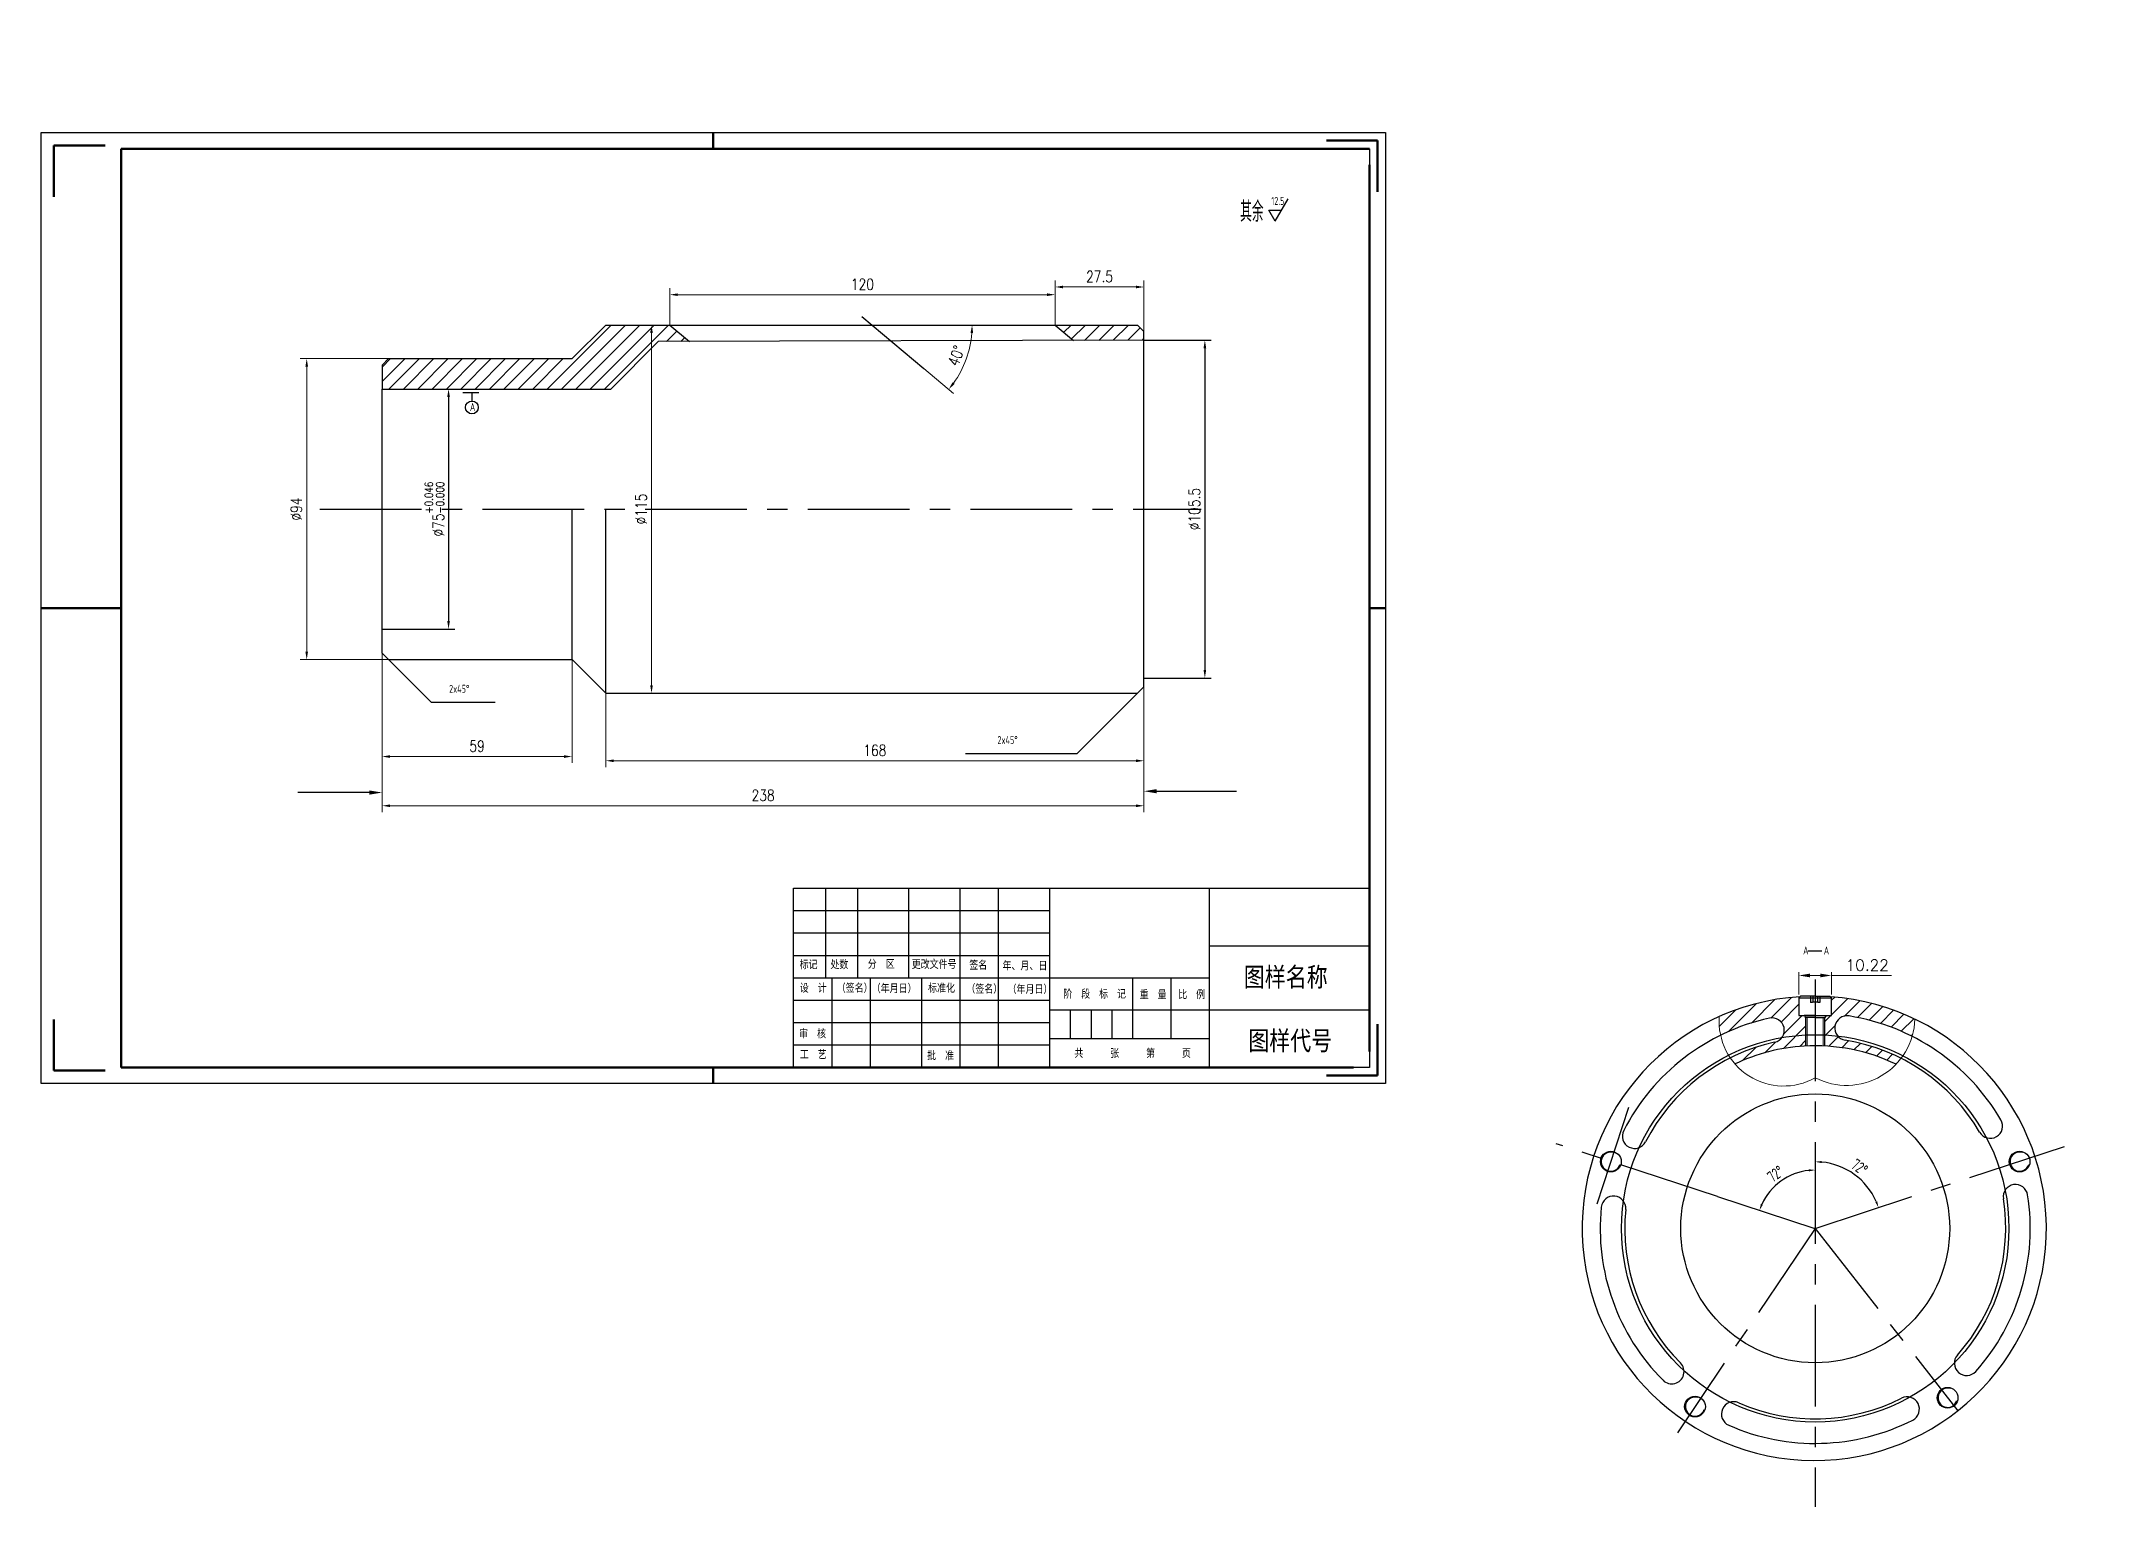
# Model space of a CAD drawing. Header units: millimetres. Extents: x 436 to 5898, y 1945 to 3729.
# Drawn here: x 2128 to 2770, y 2286 to 2745 of the extents above; entities that cross this region are included whole.
import ezdxf
from ezdxf import colors
from ezdxf.entities.mleader import LeaderData, LeaderLine
from ezdxf.math import Vec2, Vec3

# ---------------------------------------------------------------- set-up
doc = ezdxf.new("R2010")
doc.units = ezdxf.units.MM
doc.linetypes.add('ACAD_ISO02W100', pattern=[15, 12, -3])
doc.linetypes.add('CENTER', pattern=[50.8, 31.75, -6.35, 6.35, -6.35])
for name, color, linetype, lineweight in [('中心线层', 1, 'CENTER', 25), ('剖面线', 2, 'Continuous', 15), ('总内框线', 7, 'Continuous', 50), ('总外框线', 7, 'Continuous', 30), ('标注层', 3, 'Continuous', 25), ('细线层', 6, 'Continuous', 20), ('虚线层', 4, 'ACAD_ISO02W100', 25)]:
    doc.layers.add(name, color=color, linetype=linetype, lineweight=lineweight)
doc.styles.get("Standard").update_dxf_attribs({"font": 'txt', "bigfont": 'gbcbig.shx'})
doc.styles.add('TH_GBDIM', font='romans.shx', dxfattribs={"width": 0.8, "bigfont": 'gbcbig.shx'})
doc.styles.add('陈杰（2）', font='gbenor.shx', dxfattribs={"width": 0.8, "bigfont": 'gbcbig.shx'})
doc.dimstyles.new('1：1比例', dxfattribs={"dimtxt": 3.6, "dimasz": 2, "dimexe": 1.25, "dimexo": 2, "dimgap": 1, "dimtad": 1, "dimdec": 0, "dimdsep": 46, "dimtxsty": '陈杰（2）', "dimcen": 2.5, "dimadec": 0, "dimazin": 0, "dimtfac": 1, "dimtdec": 0, "dimtmove": 0, "dimatfit": 1, "dimfxl": 1, "dimarcsym": 0})
doc.dimstyles.new('AM_ISO', dxfattribs={"dimtxt": 3.5, "dimasz": 3.5, "dimexe": 1, "dimexo": 1, "dimgap": 1.5, "dimtad": 1, "dimdsep": 46, "dimtxsty": 'Standard', "dimcen": 0, "dimclrd": 256, "dimclre": 256, "dimclrt": 2, "dimadec": 0, "dimazin": 2, "dimtp": 0.1, "dimtm": 0.1, "dimtfac": 0.71, "dimtdec": 3, "dimtmove": 0, "dimatfit": 3, "dimfxl": 1, "dimlwd": -1, "dimlwe": -1, "dimarcsym": 1})
doc.dimstyles.new('TH_GBDIM', dxfattribs={"dimtxt": 3.5, "dimasz": 2.5, "dimexe": 2, "dimexo": 0, "dimgap": 1.5, "dimtad": 1, "dimdec": 1, "dimdsep": 46, "dimtxsty": 'TH_GBDIM', "dimcen": 2.5, "dimclrd": 130, "dimclre": 130, "dimclrt": 3, "dimadec": 0, "dimazin": 0, "dimtfac": 0.714286, "dimtdec": 1, "dimtmove": 0, "dimatfit": 3, "dimfxl": 1, "dimtzin": 0, "dimlwd": -1, "dimlwe": -1, "dimarcsym": 0})
pattern_1 = [(50, (-2308.74, -1038.14), (136.6385, -11.9543), [14.2875, -157.1625]), (355, (-2308.74, -1038.14), (-26.4326, 143.2926), [11.43, -125.7304]), (100.4514, (-2297.36, -1039.13), (110.206, 131.3383), [12.1425, -133.5677]), (46.1842, (-2308.74, -1000.04), (203.3093, -31.5317), [21.431, -235.744]), (96.6356, (-2291.8, -1002.67), (178.053, 185.5696), [18.214, -200.352]), (351.184, (-2308.74, -1000.04), (178.053, 185.5696), [17.145, -188.595]), (21, (-2289.69, -1009.56), (113.7108, -76.699), [14.2875, -157.1625]), (326, (-2289.7, -1009.56), (46.3515, 138.141), [11.43, -125.73]), (71.4514, (-2280.22, -1015.95), (160.0623, 61.442), [12.1425, -133.5675]), (37.5, (-2308.743, -1038.14), (2.31645, 63.41628), [0, -124.206, 0, -127.635, 0, -126.20625]), (7.5, (-2308.74, -1038.14), (50.11475, 75.1354), [0, -72.771, 0, -121.3485, 0, -48.10125]), (327.5, (-2351.225, -1038.14), (101.69295, -4.29656), [0, -47.625, 0, -148.59, 0, -197.1675]), (317.5, (-2370.275, -1038.14), (111.0969, 19.0699), [0, -61.9125, 0, -98.679, 0, -140.0175])]
pattern_2 = [(45, (-139.6816, -377.1805), (-2.245064, 2.245064), [])]

# ---------------------------------------------------------------- blocks, each defined once
blk = doc.blocks.new('*D156')
at = {"layer": 'Defpoints', "color": 0, "transparency": 16777216}
for p in [(2236.85, 2646.1), (2211.29, 2552.1), (2236.85, 2552.1)]:
    blk.add_point(p, dxfattribs=at)
at = {"layer": '剖面线', "color": 130, "transparency": 16777216}
for p, q in [((2236.85, 2646.1), (2209.29, 2646.1)), ((2211.29, 2643.6), (2211.29, 2554.6)), ((2236.85, 2552.1), (2209.29, 2552.1))]:
    blk.add_line(p, q, dxfattribs=at)
for points in [[(2210.87, 2643.6), (2211.7, 2643.6), (2211.29, 2646.1)], [(2210.87, 2554.6), (2211.7, 2554.6), (2211.29, 2552.1)]]:
    blk.add_solid(points, dxfattribs=at)
at = {"layer": '剖面线', "color": 3, "transparency": 16777216, "insert": (2208.04, 2599.1), "char_height": 3.5, "attachment_point": 5, "rotation": 90, "style": 'TH_GBDIM'}
blk.add_mtext('%%C94', dxfattribs=at)
blk = doc.blocks.new('*D157')
at = {"layer": 'Defpoints', "color": 0, "transparency": 16777216}
for p in [(2319.99, 2656.6), (2319, 2541.6), (2319.99, 2541.6)]:
    blk.add_point(p, dxfattribs=at)
at = {"layer": '剖面线', "color": 130, "transparency": 16777216}
for p, q in [((2319.99, 2656.6), (2317, 2656.6)), ((2319, 2654.1), (2319, 2544.1)), ((2319.99, 2541.6), (2317, 2541.6))]:
    blk.add_line(p, q, dxfattribs=at)
for points in [[(2318.58, 2654.1), (2319.42, 2654.1), (2319, 2656.6)], [(2318.58, 2544.1), (2319.42, 2544.1), (2319, 2541.6)]]:
    blk.add_solid(points, dxfattribs=at)
at = {"layer": '剖面线', "color": 3, "transparency": 16777216, "insert": (2315.75, 2599.1), "char_height": 3.5, "attachment_point": 5, "rotation": 90, "style": 'TH_GBDIM'}
blk.add_mtext('%%C115', dxfattribs=at)
blk = doc.blocks.new('*D159')
at = {"layer": 'Defpoints', "color": 0, "transparency": 16777216}
for p in [(2234.85, 2636.6), (2234.85, 2561.6), (2255.6, 2561.6)]:
    blk.add_point(p, dxfattribs=at)
at = {"layer": '标注层', "color": 130, "transparency": 16777216}
for p, q in [((2234.85, 2636.6), (2257.6, 2636.6)), ((2255.6, 2634.1), (2255.6, 2564.1)), ((2234.85, 2561.6), (2257.6, 2561.6))]:
    blk.add_line(p, q, dxfattribs=at)
for points in [[(2255.18, 2634.1), (2256.01, 2634.1), (2255.6, 2636.6)], [(2255.18, 2564.1), (2256.01, 2564.1), (2255.6, 2561.6)]]:
    blk.add_solid(points, dxfattribs=at)
at = {"layer": '标注层', "color": 3, "transparency": 16777216, "insert": (2251.18, 2599.1), "char_height": 3.5, "attachment_point": 5, "rotation": 90, "style": 'TH_GBDIM'}
blk.add_mtext('%%C75{\\H2.500001;\\S+0.046^ -0.000;}', dxfattribs=at)
blk = doc.blocks.new('*D160')
at = {"layer": 'Defpoints', "color": 0, "transparency": 16777216}
for p in [(2472.84, 2651.86), (2472.84, 2546.34), (2491.86, 2546.34)]:
    blk.add_point(p, dxfattribs=at)
at = {"layer": '标注层', "color": 130, "transparency": 16777216}
for p, q in [((2472.84, 2651.86), (2493.86, 2651.86)), ((2491.86, 2649.36), (2491.86, 2548.84)), ((2472.84, 2546.34), (2493.86, 2546.34))]:
    blk.add_line(p, q, dxfattribs=at)
for points in [[(2491.44, 2649.36), (2492.27, 2649.36), (2491.86, 2651.86)], [(2491.44, 2548.84), (2492.27, 2548.84), (2491.86, 2546.34)]]:
    blk.add_solid(points, dxfattribs=at)
at = {"layer": '标注层', "color": 3, "transparency": 16777216, "insert": (2488.61, 2599.1), "char_height": 3.5, "attachment_point": 5, "rotation": 90, "style": 'TH_GBDIM'}
blk.add_mtext('%%C105.5', dxfattribs=at)
blk = doc.blocks.new('*D161')
at = {"layer": 'Defpoints', "color": 0, "transparency": 16777216}
for p in [(2234.85, 2554.1), (2472.84, 2543.6), (2472.84, 2506.43)]:
    blk.add_point(p, dxfattribs=at)
at = {"layer": '剖面线', "color": 130, "transparency": 16777216}
for p, q in [((2234.85, 2554.1), (2234.85, 2504.43)), ((2472.84, 2543.6), (2472.84, 2504.43)), ((2237.35, 2506.43), (2470.34, 2506.43))]:
    blk.add_line(p, q, dxfattribs=at)
for points in [[(2237.35, 2506.85), (2237.35, 2506.01), (2234.85, 2506.43)], [(2470.34, 2506.85), (2470.34, 2506.01), (2472.84, 2506.43)]]:
    blk.add_solid(points, dxfattribs=at)
at = {"layer": '剖面线', "color": 3, "transparency": 16777216, "insert": (2353.85, 2509.68), "char_height": 3.5, "attachment_point": 5, "style": 'TH_GBDIM'}
blk.add_mtext('238', dxfattribs=at)
blk = doc.blocks.new('*D162')
at = {"layer": 'Defpoints', "color": 0, "transparency": 16777216}
for p in [(2304.69, 2541.6), (2472.84, 2546.34), (2472.84, 2520.49)]:
    blk.add_point(p, dxfattribs=at)
at = {"layer": '剖面线', "color": 130, "transparency": 16777216}
for p, q in [((2304.69, 2541.6), (2304.69, 2518.49)), ((2472.84, 2546.34), (2472.84, 2518.49)), ((2307.19, 2520.49), (2470.34, 2520.49))]:
    blk.add_line(p, q, dxfattribs=at)
for points in [[(2307.19, 2520.9), (2307.19, 2520.07), (2304.69, 2520.49)], [(2470.34, 2520.9), (2470.34, 2520.07), (2472.84, 2520.49)]]:
    blk.add_solid(points, dxfattribs=at)
at = {"layer": '剖面线', "color": 3, "transparency": 16777216, "insert": (2388.77, 2523.74), "char_height": 3.5, "attachment_point": 5, "style": 'TH_GBDIM'}
blk.add_mtext('168', dxfattribs=at)
blk = doc.blocks.new('*D163')
at = {"layer": 'Defpoints', "color": 0, "transparency": 16777216}
for p in [(2234.85, 2554.1), (2294.19, 2552.1), (2294.19, 2521.8)]:
    blk.add_point(p, dxfattribs=at)
at = {"layer": '剖面线', "color": 130, "transparency": 16777216}
for p, q in [((2234.85, 2554.1), (2234.85, 2519.8)), ((2294.19, 2552.1), (2294.19, 2519.8)), ((2237.35, 2521.8), (2291.69, 2521.8))]:
    blk.add_line(p, q, dxfattribs=at)
for points in [[(2237.35, 2522.22), (2237.35, 2521.38), (2234.85, 2521.8)], [(2291.69, 2522.22), (2291.69, 2521.38), (2294.19, 2521.8)]]:
    blk.add_solid(points, dxfattribs=at)
at = {"layer": '剖面线', "color": 3, "transparency": 16777216, "insert": (2264.52, 2525.05), "char_height": 3.5, "attachment_point": 5, "style": 'TH_GBDIM'}
blk.add_mtext('59', dxfattribs=at)
blk = doc.blocks.new('*D164')
at = {"layer": 'Defpoints', "color": 0, "transparency": 16777216}
for p in [(2445.07, 2668.49), (2445.07, 2656.6), (2472.84, 2654.6)]:
    blk.add_point(p, dxfattribs=at)
at = {"layer": '剖面线', "color": 130, "transparency": 16777216}
for p, q in [((2445.07, 2656.6), (2445.07, 2670.49)), ((2472.84, 2654.6), (2472.84, 2670.49)), ((2470.34, 2668.49), (2447.57, 2668.49))]:
    blk.add_line(p, q, dxfattribs=at)
for points in [[(2447.57, 2668.9), (2447.57, 2668.07), (2445.07, 2668.49)], [(2470.34, 2668.9), (2470.34, 2668.07), (2472.84, 2668.49)]]:
    blk.add_solid(points, dxfattribs=at)
at = {"layer": '剖面线', "color": 3, "transparency": 16777216, "insert": (2458.96, 2671.74), "char_height": 3.5, "attachment_point": 5, "style": 'TH_GBDIM'}
blk.add_mtext('27.5', dxfattribs=at)
blk = doc.blocks.new('*D165')
at = {"layer": 'Defpoints', "color": 0, "transparency": 16777216}
for p in [(2304.69, 2656.6), (2384.7, 2659.25), (2470.84, 2656.6), (2404.09, 2642.98), (2415.82, 2642.56)]:
    blk.add_point(p, dxfattribs=at)
at = {"layer": '剖面线', "color": 130, "transparency": 16777216}
blk.add_line((2404.09, 2642.98), (2413.36, 2635.2), dxfattribs=at)
blk.add_arc((2387.86, 2656.6), 31.3, 324.5781, 355.4219, dxfattribs=at)
for points in [[(2418.64, 2654.12), (2419.47, 2654.09), (2419.15, 2656.6)], [(2413.69, 2638.21), (2413.03, 2638.72), (2411.83, 2636.49)]]:
    blk.add_solid(points, dxfattribs=at)
at = {"layer": '剖面线', "color": 3, "transparency": 16777216, "insert": (2414.21, 2647.01), "char_height": 3.5, "attachment_point": 5, "rotation": 70, "style": 'TH_GBDIM'}
blk.add_mtext('40°', dxfattribs=at)
blk = doc.blocks.new('*D166')
at = {"layer": 'Defpoints', "color": 0, "transparency": 16777216}
for p in [(2445.07, 2666.08), (2324.7, 2656.6), (2445.07, 2656.6)]:
    blk.add_point(p, dxfattribs=at)
at = {"layer": '剖面线', "color": 130, "transparency": 16777216}
for p, q in [((2324.7, 2656.6), (2324.7, 2668.08)), ((2327.2, 2666.08), (2442.57, 2666.08)), ((2445.07, 2656.6), (2445.07, 2668.08))]:
    blk.add_line(p, q, dxfattribs=at)
for points in [[(2327.2, 2666.5), (2327.2, 2665.66), (2324.7, 2666.08)], [(2442.57, 2666.5), (2442.57, 2665.66), (2445.07, 2666.08)]]:
    blk.add_solid(points, dxfattribs=at)
at = {"layer": '剖面线', "color": 3, "transparency": 16777216, "insert": (2384.88, 2669.33), "char_height": 3.5, "attachment_point": 5, "style": 'TH_GBDIM'}
blk.add_mtext('120', dxfattribs=at)
blk = doc.blocks.new('*U199')
for centre, radius, start, end in [((0.3, 0), 67.18, 102.30912, 152.95862), ((-13.2, 61.88), 3.84, 282.30912, 102.30912), ((0.3, 0), 59.5, 102.30912, 152.95953), ((-56.11, 28.8), 3.84, 152.82844, 332.82844)]:
    blk.add_arc(centre, radius, start, end)
blk = doc.blocks.new('*U200')
at = {"color": 0, "linetype": 'ByBlock', "lineweight": -2, "transparency": 16777216}
for p, rotation in [((4286.19, 2901.32), 288), ((4286.53, 2901.21), 216), ((4286.19, 2900.75), 72), ((4286.53, 2900.86), 144)]:
    blk.add_blockref('*U199', p, dxfattribs=dict(at, rotation=rotation))
blk.add_blockref('*U199', (4285.99, 2901.04), dxfattribs=at)
blk = doc.blocks.new('*D201')
at = {"layer": 'Defpoints', "color": 0, "transparency": 16777216}
for p in [(2687.64, 2453.41), (2677.42, 2446.42), (2687.64, 2446.42)]:
    blk.add_point(p, dxfattribs=at)
at = {"layer": '剖面线', "linetype": 'ByBlock', "transparency": 16777216}
for p, q in [((2677.42, 2447.42), (2677.42, 2454.41)), ((2680.92, 2453.41), (2684.14, 2453.41)), ((2687.64, 2447.42), (2687.64, 2454.41)), ((2687.64, 2453.41), (2706.39, 2453.41))]:
    blk.add_line(p, q, dxfattribs=at)
at = {"layer": '剖面线', "transparency": 16777216}
for points in [[(2680.92, 2453.99), (2680.92, 2452.83), (2677.42, 2453.41)], [(2684.14, 2453.99), (2684.14, 2452.83), (2687.64, 2453.41)]]:
    blk.add_solid(points, dxfattribs=at)
at = {"layer": '剖面线', "color": 2, "transparency": 16777216, "insert": (2698.76, 2456.66), "char_height": 3.5, "attachment_point": 5}
blk.add_mtext('10.22', dxfattribs=at)
blk = doc.blocks.new('*D202')
at = {"layer": 'Defpoints', "color": 0, "transparency": 16777216}
for p in [(2682.53, 2452.15), (2675.09, 2391.07), (2651.97, 2384.35), (2682.23, 2374.42), (2682.53, 2287.4)]:
    blk.add_point(p, dxfattribs=at)
at = {"layer": '标注层', "color": 0, "lineweight": -2, "transparency": 16777216}
blk.add_arc((2682.53, 2374.32), 18.33, 96.25589, 155.57839, dxfattribs=at)
at = {"layer": '标注层', "color": 0, "transparency": 16777216}
for points in [[(2680.51, 2392.87), (2680.55, 2392.2), (2682.53, 2392.64)], [(2666.15, 2381.77), (2665.53, 2382.02), (2665.12, 2380.03)]]:
    blk.add_solid(points, dxfattribs=at)
at = {"layer": '标注层', "color": 0, "transparency": 16777216, "insert": (2670.14, 2391.43), "char_height": 3.6, "attachment_point": 5, "rotation": 35.91714, "style": '陈杰（2）'}
blk.add_mtext('72°', dxfattribs=at)
blk = doc.blocks.new('*D203')
at = {"layer": 'Defpoints', "color": 0, "transparency": 16777216}
for p in [(2682.53, 2452.15), (2760.37, 2399.96), (2697.96, 2388.37), (2682.53, 2374.42), (2682.53, 2287.4)]:
    blk.add_point(p, dxfattribs=at)
at = {"layer": '标注层', "color": 0, "lineweight": -2, "transparency": 16777216}
blk.add_arc((2682.53, 2374.42), 20.8, 23.67954, 84.48982, dxfattribs=at)
at = {"layer": '标注层', "color": 0, "transparency": 16777216}
for points in [[(2684.51, 2394.79), (2684.54, 2395.46), (2682.53, 2395.22)], [(2701.89, 2382.89), (2701.27, 2382.65), (2702.3, 2380.9)]]:
    blk.add_solid(points, dxfattribs=at)
at = {"layer": '标注层', "color": 0, "transparency": 16777216, "insert": (2696.38, 2393.53), "char_height": 3.6, "attachment_point": 5, "rotation": 324.08468, "style": '陈杰（2）'}
blk.add_mtext('72°', dxfattribs=at)

msp = doc.modelspace()

# ---------------------------------------------------------------- hatches: boundary and pattern name
h = msp.add_hatch()
h.set_pattern_fill('AR-CONC', color=2, scale=0.75)
h.set_pattern_definition(pattern_1)
h.paths.add_polyline_path([(2247.09041, 2744.30804), (2237.09041, 2744.30804), (2237.09041, 2742.30804), (2235.09041, 2742.30804), (2235.09041, 2744.30804), (2225.09041, 2744.30804), (2225.09041, 2742.30804), (2222.09041, 2742.30804), (2222.09041, 2745.30804), (2322.09041, 2745.30804), (2322.09041, 2742.30804), (2319.09041, 2742.30804), (2319.09041, 2744.30804), (2309.09041, 2744.30804), (2309.09041, 2742.30804), (2307.09041, 2742.30804), (2307.09041, 2744.30804), (2297.09041, 2744.30804), (2297.09041, 2742.30804), (2295.09041, 2742.30804), (2295.09041, 2744.30804), (2285.09041, 2744.30804), (2285.09041, 2742.30804), (2283.09041, 2742.30804), (2283.09041, 2744.30804), (2273.09041, 2744.30804), (2273.09041, 2742.30804), (2271.09041, 2742.30804), (2271.09041, 2744.30804), (2261.09041, 2744.30804), (2261.09041, 2742.30804), (2259.09041, 2742.30804), (2259.09041, 2744.30804), (2249.09041, 2744.30804), (2249.09041, 2742.30804), (2247.09041, 2742.30804)])
h = msp.add_hatch()
h.set_pattern_fill('AR-CONC', color=2, scale=0.75)
h.set_pattern_definition(pattern_1)
h.paths.add_polyline_path([(2237.09041, 2740.30804), (2247.09041, 2740.30804), (2247.09041, 2742.30804), (2249.09041, 2742.30804), (2249.09041, 2740.30804), (2259.09041, 2740.30804), (2259.09041, 2742.30804), (2261.09041, 2742.30804), (2261.09041, 2740.30804), (2271.09041, 2740.30804), (2271.09041, 2742.30804), (2273.09041, 2742.30804), (2273.09041, 2740.30804), (2283.09041, 2740.30804), (2283.09041, 2742.30804), (2285.09041, 2742.30804), (2285.09041, 2740.30804), (2295.09041, 2740.30804), (2295.09041, 2742.30804), (2297.09041, 2742.30804), (2297.09041, 2740.30804), (2307.09041, 2740.30804), (2307.09041, 2742.30804), (2312.09041, 2742.30804), (2312.09041, 2739.30804), (2232.09041, 2739.30804), (2232.09041, 2742.30804), (2237.09041, 2742.30804)])
h.paths.add_polyline_path([(2322.09041, 2745.30804), (2322.09041, 2742.30804), (2319.09041, 2742.30804), (2319.09041, 2744.30804), (2309.09041, 2744.30804), (2309.09041, 2742.30804), (2307.09041, 2742.30804), (2307.09041, 2744.30804), (2297.09041, 2744.30804), (2297.09041, 2742.30804), (2295.09041, 2742.30804), (2295.09041, 2744.30804), (2285.09041, 2744.30804), (2285.09041, 2742.30804), (2283.09041, 2742.30804), (2283.09041, 2744.30804), (2273.09041, 2744.30804), (2273.09041, 2742.30804), (2271.09041, 2742.30804), (2271.09041, 2744.30804), (2261.09041, 2744.30804), (2261.09041, 2742.30804), (2259.09041, 2742.30804), (2259.09041, 2744.30804), (2249.09041, 2744.30804), (2249.09041, 2742.30804), (2247.09041, 2742.30804), (2247.09041, 2744.30804), (2237.09041, 2744.30804), (2237.09041, 2742.30804), (2235.09041, 2742.30804), (2235.09041, 2744.30804), (2225.09041, 2744.30804), (2225.09041, 2742.30804), (2222.09041, 2742.30804), (2222.09041, 2745.30804)])
h = msp.add_hatch()
h.set_pattern_fill('AR-CONC', color=2, scale=0.75)
h.set_pattern_definition(pattern_1)
h.paths.add_polyline_path([(2237.09041, 2744.30804), (2237.09041, 2742.30804), (2235.09041, 2742.30804), (2235.09041, 2744.30804), (2225.09041, 2744.30804), (2225.09041, 2742.30804), (2222.09041, 2742.30804), (2222.09041, 2745.30804), (2322.09041, 2745.30804), (2322.09041, 2742.30804), (2319.09041, 2742.30804), (2319.09041, 2744.30804), (2309.09041, 2744.30804), (2309.09041, 2742.30804), (2307.09041, 2742.30804), (2307.09041, 2744.30804), (2297.09041, 2744.30804), (2297.09041, 2742.30804), (2295.09041, 2742.30804), (2295.09041, 2744.30804), (2285.09041, 2744.30804), (2285.09041, 2742.30804), (2283.09041, 2742.30804), (2283.09041, 2744.30804), (2273.09041, 2744.30804), (2273.09041, 2742.30804), (2271.09041, 2742.30804), (2271.09041, 2744.30804), (2261.09041, 2744.30804), (2261.09041, 2742.30804), (2259.09041, 2742.30804), (2259.09041, 2744.30804), (2249.09041, 2744.30804), (2249.09041, 2742.30804), (2247.09041, 2742.30804), (2247.09041, 2744.30804)])
h = msp.add_hatch()
h.set_pattern_fill('AR-CONC', color=2, scale=0.75)
h.set_pattern_definition(pattern_1)
h.paths.add_polyline_path([(2322.09041, 2745.30804), (2322.09041, 2742.30804), (2319.09041, 2742.30804), (2319.09041, 2744.30804), (2309.09041, 2744.30804), (2309.09041, 2742.30804), (2307.09041, 2742.30804), (2307.09041, 2744.30804), (2297.09041, 2744.30804), (2297.09041, 2742.30804), (2295.09041, 2742.30804), (2295.09041, 2744.30804), (2285.09041, 2744.30804), (2285.09041, 2742.30804), (2283.09041, 2742.30804), (2283.09041, 2744.30804), (2273.09041, 2744.30804), (2273.09041, 2742.30804), (2271.09041, 2742.30804), (2271.09041, 2744.30804), (2261.09041, 2744.30804), (2261.09041, 2742.30804), (2259.09041, 2742.30804), (2259.09041, 2744.30804), (2249.09041, 2744.30804), (2249.09041, 2742.30804), (2247.09041, 2742.30804), (2247.09041, 2744.30804), (2237.09041, 2744.30804), (2237.09041, 2742.30804), (2235.09041, 2742.30804), (2235.09041, 2744.30804), (2225.09041, 2744.30804), (2225.09041, 2742.30804), (2222.09041, 2742.30804), (2222.09041, 2745.30804)])
h = msp.add_hatch()
h.set_pattern_fill('AR-CONC', color=2, scale=0.75)
h.set_pattern_definition(pattern_1)
h.paths.add_polyline_path([(2322.09041, 2745.30804), (2322.09041, 2742.30804), (2319.09041, 2742.30804), (2319.09041, 2744.30804), (2309.09041, 2744.30804), (2309.09041, 2742.30804), (2307.09041, 2742.30804), (2307.09041, 2744.30804), (2297.09041, 2744.30804), (2297.09041, 2742.30804), (2295.09041, 2742.30804), (2295.09041, 2744.30804), (2285.09041, 2744.30804), (2285.09041, 2742.30804), (2283.09041, 2742.30804), (2283.09041, 2744.30804), (2273.09041, 2744.30804), (2273.09041, 2742.30804), (2271.09041, 2742.30804), (2271.09041, 2744.30804), (2261.09041, 2744.30804), (2261.09041, 2742.30804), (2259.09041, 2742.30804), (2259.09041, 2744.30804), (2249.09041, 2744.30804), (2249.09041, 2742.30804), (2247.09041, 2742.30804), (2247.09041, 2744.30804), (2237.09041, 2744.30804), (2237.09041, 2742.30804), (2235.09041, 2742.30804), (2235.09041, 2744.30804), (2225.09041, 2744.30804), (2225.09041, 2742.30804), (2222.09041, 2742.30804), (2222.09041, 2745.30804)])
h = msp.add_hatch()
h.set_pattern_fill('AR-CONC', color=2, scale=0.75)
h.set_pattern_definition(pattern_1)
h.paths.add_polyline_path([(2222.09041, 2745.30804), (2322.09041, 2745.30804), (2322.09041, 2742.30804), (2319.09041, 2742.30804), (2319.09041, 2744.30804), (2309.09041, 2744.30804), (2309.09041, 2742.30804), (2307.09041, 2742.30804), (2307.09041, 2744.30804), (2297.09041, 2744.30804), (2297.09041, 2742.30804), (2295.09041, 2742.30804), (2295.09041, 2744.30804), (2285.09041, 2744.30804), (2285.09041, 2742.30804), (2283.09041, 2742.30804), (2283.09041, 2744.30804), (2273.09041, 2744.30804), (2273.09041, 2742.30804), (2271.09041, 2742.30804), (2271.09041, 2744.30804), (2261.09041, 2744.30804), (2261.09041, 2742.30804), (2259.09041, 2742.30804), (2259.09041, 2744.30804), (2249.09041, 2744.30804), (2249.09041, 2742.30804), (2247.09041, 2742.30804), (2247.09041, 2744.30804), (2237.09041, 2744.30804), (2237.09041, 2742.30804), (2235.09041, 2742.30804), (2235.09041, 2744.30804), (2225.09041, 2744.30804), (2225.09041, 2742.30804), (2222.09041, 2742.30804)])
at = {"layer": '剖面线'}
h = msp.add_hatch(dxfattribs=at)
h.set_pattern_fill('ANSI31', color=2)
h.paths.add_polyline_path([(2321.0842, 2651.41653), (2330.84297, 2651.44533), (2324.69662, 2656.60273), (2304.68821, 2656.60273), (2294.18821, 2646.10273), (2239.33375, 2646.10273), (2234.84821, 2646.10273), (2234.84821, 2636.60273), (2306.27039, 2636.60273)])
h = msp.add_hatch(dxfattribs=at)
h.set_pattern_fill('ANSI31', color=2)
h.paths.add_polyline_path([(2472.84339, 2654.60273), (2470.84339, 2656.60273), (2445.06665, 2656.60273), (2450.79122, 2651.79924), (2472.84339, 2651.86431)])
h = msp.add_hatch(dxfattribs=at)
h.set_pattern_fill('ANSI31', color=2)
h.set_pattern_definition(pattern_2)
h.paths.add_polyline_path([(2677.41916, 2446.41508), (2677.78321, 2446.77913, 0.090272206), (2652.56889, 2440.57016, 0.072944847), (2652.96852, 2434.73849, -0.060275342), (2668.20798, 2440.04777, -1), (2669.8446, 2432.54727, 0.061881489), (2656.00525, 2427.67606, 0.030045104), (2657.48447, 2425.76298, -0.098540131), (2679.02916, 2431.32508), (2679.02916, 2431.2884, -0.002197254), (2679.52916, 2431.31958), (2679.52916, 2440.20785, 0.133719584), (2679.51536, 2440.25855), (2679.15816, 2440.86578, 0.265773208), (2679.07197, 2440.91508), (2677.41916, 2440.91508)])
h = msp.add_hatch(dxfattribs=at)
h.set_pattern_fill('ANSI31', color=2)
h.set_pattern_definition(pattern_2)
h.paths.add_polyline_path([(2693.10217, 2440.75479, -0.077504959), (2712.79979, 2434.38537, 0.063947039), (2713.65706, 2439.75071, 0.094811702), (2687.31717, 2446.73707), (2687.63916, 2446.41508), (2687.63916, 2440.91508), (2685.98636, 2440.91508, 0.265773208), (2685.90017, 2440.86578), (2685.54297, 2440.25855, 0.133719584), (2685.52916, 2440.20785), (2685.52916, 2431.35101, -0.101677318), (2707.76063, 2425.67255, 0.028629939), (2709.34277, 2427.53081, 0.077511857), (2691.89482, 2433.17335, -1.002151665)])

# ---------------------------------------------------------------- linework, layer by layer
for p, q in [((2543.30552, 2711.69767), (2543.30552, 2526.69767)), ((2294.18821, 2646.10273), (2304.68821, 2656.60273)), ((2304.68821, 2656.60273), (2470.84339, 2656.60273)), ((2324.69662, 2656.60273), (2330.84297, 2651.44533)), ((2360.90488, 2656.60273), (2361.26417, 2656.60273)), ((2445.06665, 2656.60273), (2450.79507, 2651.79601)), ((2470.84339, 2656.60273), (2472.84339, 2654.60273)), ((2306.27039, 2636.60273), (2321.0842, 2651.41653)), ((2472.84339, 2651.86431), (2321.0842, 2651.41653)), ((2472.84339, 2543.60273), (2472.84339, 2654.60273)), ((2236.84821, 2646.10273), (2234.84821, 2644.10273)), ((2234.84821, 2644.10273), (2234.84821, 2636.60273)), ((2236.84821, 2646.10273), (2239.33375, 2646.10273)), ((2239.33375, 2646.10273), (2294.18821, 2646.10273)), ((2234.84821, 2636.60273), (2306.27039, 2636.60273)), ((2234.84821, 2561.60273), (2234.84821, 2636.60273)), ((2294.18821, 2552.10273), (2294.18821, 2599.10273)), ((2304.68821, 2541.60273), (2304.68821, 2599.10273)), ((2234.84821, 2554.10273), (2234.84821, 2561.60273)), ((2236.84821, 2552.10273), (2234.84821, 2554.10273)), ((2236.84821, 2552.10273), (2239.33375, 2552.10273)), ((2239.33375, 2552.10273), (2294.18821, 2552.10273)), ((2294.18821, 2552.10273), (2304.68821, 2541.60273)), ((2304.68821, 2541.60273), (2360.90488, 2541.60273)), ((2330.19751, 2541.60273), (2360.90488, 2541.60273)), ((2360.90488, 2541.60273), (2361.26417, 2541.60273)), ((2361.26417, 2541.60273), (2430.63168, 2541.60273)), ((2429.90168, 2541.60273), (2470.84339, 2541.60273)), ((2429.90168, 2541.60273), (2434.19431, 2541.60273)), ((2470.84339, 2541.60273), (2472.84339, 2543.60273)), ((2363.30552, 2480.69767), (2543.30552, 2480.69767)), ((2363.30552, 2424.69767), (2363.30552, 2480.69767)), ((2373.30552, 2480.69767), (2373.30552, 2452.69767)), ((2383.30552, 2480.69767), (2383.30552, 2452.69767)), ((2399.30552, 2480.69767), (2399.30552, 2452.69767)), ((2415.30552, 2480.69767), (2415.30552, 2452.69767)), ((2427.30552, 2480.69767), (2427.30552, 2424.69767)), ((2443.30552, 2480.69767), (2443.30552, 2424.69767)), ((2493.30552, 2424.69767), (2493.30552, 2480.69767)), ((2543.30552, 2480.69767), (2543.30552, 2424.69767)), ((2363.30552, 2473.69767), (2443.30552, 2473.69767)), ((2363.30552, 2466.69767), (2443.30552, 2466.69767)), ((2363.30552, 2459.69767), (2443.30552, 2459.69767)), ((2493.30552, 2462.69767), (2543.30552, 2462.69767)), ((2363.30552, 2452.69767), (2493.30552, 2452.69767)), ((2375.30552, 2452.69767), (2375.30552, 2424.69767)), ((2387.30552, 2452.69767), (2387.30552, 2424.69767)), ((2403.30552, 2452.69767), (2403.30552, 2424.69767)), ((2415.30552, 2452.69767), (2415.30552, 2424.69767)), ((2469.30552, 2433.69767), (2469.30552, 2452.69767)), ((2481.30552, 2433.69767), (2481.30552, 2452.69767)), ((2363.30552, 2445.69767), (2443.30552, 2445.69767)), ((2677.91916, 2446.91508), (2677.41916, 2446.41508)), ((2677.41916, 2446.41508), (2677.41916, 2440.91508)), ((2677.41916, 2446.41508), (2687.63916, 2446.41508)), ((2682.52916, 2446.91508), (2677.91916, 2446.91508)), ((2682.52916, 2446.91508), (2687.13916, 2446.91508)), ((2687.13916, 2446.91508), (2687.63916, 2446.41508)), ((2687.63916, 2440.91508), (2687.63916, 2446.41508)), ((2363.30552, 2438.69767), (2443.30552, 2438.69767)), ((2443.30552, 2442.69767), (2493.30552, 2442.69767)), ((2449.80552, 2442.69767), (2449.80552, 2433.69767)), ((2456.30552, 2442.69767), (2456.30552, 2433.69767)), ((2462.80552, 2442.69767), (2462.80552, 2433.69767)), ((2493.30552, 2442.69767), (2543.30552, 2442.69767)), ((2677.41916, 2440.91508), (2685.98636, 2440.91508)), ((2682.52916, 2440.91508), (2679.12916, 2440.91508)), ((2679.15816, 2440.86578), (2679.51536, 2440.25855)), ((2682.52916, 2440.23508), (2679.52916, 2440.23508)), ((2679.52916, 2440.20785), (2679.52916, 2431.31958)), ((2682.52916, 2440.91508), (2685.98636, 2440.91508)), ((2682.52916, 2440.23508), (2685.52916, 2440.23508)), ((2685.52916, 2431.35101), (2685.52916, 2440.20785)), ((2685.90017, 2440.86578), (2685.54297, 2440.25855)), ((2685.98636, 2440.91508), (2687.63916, 2440.91508)), ((2363.30552, 2431.69767), (2443.30552, 2431.69767)), ((2443.30552, 2433.69767), (2493.30552, 2433.69767)), ((2679.02916, 2431.32508), (2679.02916, 2431.2884)), ((2543.30552, 2424.69767), (2363.30552, 2424.69767))]:
    msp.add_line(p, q)
for centre, radius in [((2682.52916, 2374.41508), 42), ((2618.68396, 2395.26093), 3.23583), ((2746.37437, 2395.26093), 3.23583), ((2723.87834, 2321.49055), 3.23583), ((2644.97254, 2318.7351), 3.23583)]:
    msp.add_circle(centre, radius)
for centre, radius, start, end in [((2682.23105, 2374.41508), 72.50061, 93.51724316, 85.97723224), ((2679.07197, 2440.81508), 0.1, 30.46554492, 90), ((2679.42916, 2440.20785), 0.1, 0, 30.46554492), ((2685.62916, 2440.20785), 0.1, 149.53445508, 180), ((2685.98636, 2440.81508), 0.1, 90, 149.53445508), ((2682.23105, 2374.41508), 57, 93.22019403, 115.73125416), ((2682.82728, 2374.41508), 57, 64.06016168, 93.82065569), ((2618.68396, 2395.26093), 3, 72, 341.84243012), ((2746.37437, 2395.26093), 3, 72, 341.84243012), ((2723.87834, 2321.49055), 3, 72, 341.84243012), ((2644.97254, 2318.7351), 3, 72, 341.84243012)]:
    msp.add_arc(centre, radius, start, end)
at = {"layer": '中心线层'}
for p, q in [((2384.69662, 2659.25468), (2404.08988, 2642.9818)), ((2215.43264, 2599.10273), (2490.66211, 2599.10273)), ((2682.52916, 2452.1502), (2682.52916, 2287.39694)), ((2624.16537, 2412.13097), (2614.23532, 2381.56942)), ((2651.96762, 2384.34513), (2601.61411, 2400.85921)), ((2682.52916, 2374.41508), (2760.37142, 2399.96218)), ((2651.96762, 2384.34513), (2682.23105, 2374.41508)), ((2682.52916, 2374.41508), (2639.45762, 2310.55888)), ((2682.52916, 2374.41508), (2727.05177, 2317.42875))]:
    msp.add_line(p, q, dxfattribs=at)
at = {"layer": '总内框线'}
for p, q in [((2338.30552, 2711.69767), (2338.30552, 2716.69767)), ((2545.80552, 2714.19767), (2529.80552, 2714.19767)), ((2545.80552, 2714.19767), (2545.80552, 2698.19767)), ((2132.30552, 2712.69767), (2132.30552, 2696.69767)), ((2132.30552, 2712.69767), (2148.30552, 2712.69767)), ((2153.30552, 2424.69767), (2153.30552, 2711.69767)), ((2153.30552, 2711.69767), (2543.30552, 2711.69767)), ((2543.30552, 2706.69767), (2543.30552, 2429.69767)), ((2128.30552, 2568.19767), (2153.30552, 2568.19767)), ((2543.30552, 2568.19767), (2548.30552, 2568.19767)), ((2132.30552, 2423.69767), (2132.30552, 2439.69767)), ((2545.80552, 2422.19767), (2545.80552, 2438.19767)), ((2132.30552, 2423.69767), (2148.30552, 2423.69767)), ((2538.30552, 2424.69767), (2153.30552, 2424.69767)), ((2338.30552, 2419.69767), (2338.30552, 2424.69767)), ((2545.80552, 2422.19767), (2529.80552, 2422.19767))]:
    msp.add_line(p, q, dxfattribs=at)
at = {"layer": '总外框线'}
for p, q in [((2128.30552, 2419.69767), (2128.30552, 2716.69767)), ((2128.30552, 2716.69767), (2548.30552, 2716.69767)), ((2548.30552, 2716.69767), (2548.30552, 2419.69767)), ((2548.30552, 2419.69767), (2128.30552, 2419.69767))]:
    msp.add_line(p, q, dxfattribs=at)
at = {"layer": '标注层'}
for p, q in [((2513.86652, 2689.02942), (2517.91402, 2696.02942)), ((2513.86652, 2689.02942), (2511.84278, 2692.52942)), ((2511.84278, 2692.52942), (2515.89027, 2692.52942)), ((2260.03441, 2635.53247), (2265.03441, 2635.53247)), ((2262.87997, 2635.53247), (2262.87997, 2632.85064)), ((2236.84821, 2552.10273), (2250.16832, 2538.78262)), ((2470.84339, 2541.60273), (2451.87245, 2522.63179)), ((2250.16832, 2538.78262), (2270.11138, 2538.78262)), ((2451.87245, 2522.63179), (2417.12672, 2522.63179)), ((2680.24494, 2461.13505), (2684.5841, 2461.13505))]:
    msp.add_line(p, q, dxfattribs=at)
for centre, radius in [((2262.87997, 2630.85494), 1.9957), ((2682.52916, 2374.41508), 60.5)]:
    msp.add_circle(centre, radius, dxfattribs=at)
at = {"layer": '细线层'}
for p, q in [((2680.01536, 2440.25855), (2680.01536, 2431.34568)), ((2685.04297, 2440.25855), (2685.04297, 2431.34568))]:
    msp.add_line(p, q, dxfattribs=at)
for centre, radius, start, end in [((2672.64892, 2439.01667), 20.14004, 175.57613753, 299.37853687), ((2692.33846, 2440.40579), 21.32866, 242.61860046, 358.23996178)]:
    msp.add_arc(centre, radius, start, end, dxfattribs=at)
at = {"layer": '虚线层'}
for p, q in [((2681.0505, 2446.91508), (2681.0505, 2444.96476)), ((2681.79751, 2446.91508), (2681.79751, 2445.02962)), ((2683.26082, 2446.91508), (2683.26082, 2445.02962)), ((2684.00783, 2446.91508), (2684.00783, 2444.96476)), ((2682.52916, 2374.41508), (2682.23105, 2374.41508))]:
    msp.add_line(p, q, dxfattribs=at)
for centre, start, end in [((2682.16334, 2436.48171), 87.54939155, 97.47357647), ((2682.89499, 2436.48171), 82.52642353, 92.45060845)]:
    msp.add_arc(centre, 8.55573, start, end, dxfattribs=at)

# ---------------------------------------------------------------- block references
msp.add_blockref('*U200', (-1603.75752, -526.62113))

# ---------------------------------------------------------------- texts
at = {"width": 93.0192856, "attachment_point": 1, "style": '陈杰（2）'}
for s, insert, char_height in [('{\\fSimSun|b0|i0|c134|p2;标记}', (2365.26035, 2458.13819), 2.5), ('{\\fSimSun|b0|i0|c134|p2;处数}', (2374.88149, 2458.15309), 2.5), ('{\\fSimSun|b0|i0|c134|p2;分\u3000区}', (2386.54244, 2458.27725), 2.5), ('{\\fSimSun|b0|i0|c134|p2;更改文件号}', (2400.27721, 2458.22262), 2.5), ('{\\fSimSun|b0|i0|c134|p2;签名}', (2418.2616, 2457.96436), 2.5), ('{\\fSimSun|b0|i0|c134|p2;年、月、日}', (2428.65617, 2457.77067), 2.5), ('{\\fSimSun|b0|i0|c134|p2;设\u3000计}', (2365.31984, 2450.79773), 2.5), ('{\\fSimSun|b0|i0|c134|p2;（签名）}', (2376.86181, 2450.79773), 2.5), ('{\\fSimSun|b0|i0|c134|p2;\u3000（年月日）}', (2384.98708, 2450.68351), 2.5), ('{\\fSimSun|b0|i0|c134|p2;标准化}', (2405.39375, 2450.78284), 2.5), ('{\\fSimSun|b0|i0|c134|p2;（签名）}', (2417.36068, 2450.53451), 2.5), ('{\\fSimSun|b0|i0|c134|p2;图样名称}', (2504.03591, 2455.93307), 6), ('{\\fSimSun|b0|i0|c134|p2;（年月日）}', (2430.22853, 2450.43518), 2.5), ('{\\fSimSun|b0|i0|c134|p2;阶\u3000段\u3000标\u3000记}', (2447.60947, 2448.9502), 2.5), ('{\\fSimSun|b0|i0|c134|p2;重\u3000量}', (2471.49233, 2448.72175), 2.5), ('{\\fSimSun|b0|i0|c134|p2;比\u3000例}', (2483.54425, 2448.79128), 2.5), ('{\\fSimSun|b0|i0|c134|p2;审\u3000核}', (2365.11586, 2436.52904), 2.5), ('{\\fSimSun|b0|i0|c134|p2;图样代号}', (2505.43829, 2436.05723), 6), ('{\\fSimSun|b0|i0|c134|p2;工\u3000艺}', (2365.31984, 2430.04282), 2.5), ('{\\fSimSun|b0|i0|c134|p2;批\u3000准}', (2405.08778, 2429.72496), 2.5), ('{\\fSimSun|b0|i0|c134|p2;共\u3000\u3000\u3000张\u3000\u3000\u3000第\u3000\u3000\u3000页}', (2451.10266, 2430.42524), 2.5)]:
    msp.add_mtext(s, dxfattribs=dict(at, insert=insert, char_height=char_height))
at = {"layer": '标注层', "insert": (2502.89135, 2695.19444), "char_height": 6.3335, "width": 11.0974874, "attachment_point": 1, "style": '陈杰（2）'}
msp.add_mtext('其余', dxfattribs=at)
at = {"layer": '标注层', "char_height": 2.5, "attachment_point": 1, "style": '陈杰（2）'}
for s, width, insert in [('12.5', 12.1429296, (2512.62325, 2696.63024)), ('A', 6.3818089, (2262.28092, 2632.23583)), ('2x45°', 12.1429296, (2255.76697, 2544.20889)), ('2x45°', 12.1429296, (2427.05386, 2528.22122)), ('A', 6.3818089, (2678.74198, 2462.45948)), ('A', 6.3818089, (2685.20057, 2462.45948))]:
    msp.add_mtext_dynamic_manual_height_columns(s, width=width, gutter_width=99.96479, heights=[0], dxfattribs=dict(at, insert=insert))

# ---------------------------------------------------------------- dimensions: what is measured, and where the dimension line sits
at = {"layer": '剖面线'}
for base, p1, p2, text, picture, middle in [((2445.06665, 2666.07899), (2324.69662, 2656.60273), (2445.06665, 2656.60273), '120', '*D166', (2384.88164, 2669.32899)), ((2294.18821, 2521.79874), (2234.84821, 2554.10273), (2294.18821, 2552.10273), '59', '*D163', (2264.51821, 2525.04874)), ((2472.84339, 2520.48809), (2304.68821, 2541.60273), (2472.84339, 2546.34114), '168', '*D162', (2388.7658, 2523.73809))]:
    dim = msp.add_linear_dim(base=base, p1=p1, p2=p2, text=text, dimstyle='TH_GBDIM', dxfattribs=at)
    dim.commit()
    dim.dimension.update_dxf_attribs({"geometry": picture, "text_midpoint": middle})
dim = msp.add_linear_dim(base=(2445.06665, 2668.48783), p1=(2472.84339, 2654.60273), p2=(2445.06665, 2656.60273), text='27.5', dimstyle='TH_GBDIM', dxfattribs=at)
dim.commit()
dim.dimension.update_dxf_attribs({"geometry": '*D164', "text_midpoint": (2458.95502, 2668.48783), "dimtype": 160})
dim = msp.add_angular_dim_2l(base=(2415.82448, 2642.55698), line1=((2304.68821, 2656.60273), (2470.84339, 2656.60273)), line2=((2384.69662, 2659.25468), (2404.08988, 2642.9818)), dimstyle='TH_GBDIM', dxfattribs=at)
dim.commit()
dim.dimension.update_dxf_attribs({"geometry": '*D165', "text_midpoint": (2414.21199, 2647.01033)})
for base, p1, p2, picture, middle in [((2318.99945, 2541.60273), (2319.99126, 2656.60273), (2319.99126, 2541.60273), '*D157', (2315.74945, 2599.10273)), ((2211.28676, 2552.10273), (2236.84821, 2646.10273), (2236.84821, 2552.10273), '*D156', (2208.03676, 2599.10273))]:
    dim = msp.add_linear_dim(base=base, p1=p1, p2=p2, angle=90, text='%%C<>', dimstyle='TH_GBDIM', dxfattribs=at)
    dim.commit()
    dim.dimension.update_dxf_attribs({"geometry": picture, "text_midpoint": middle})
for base, p1, p2, dimstyle, picture, middle in [((2472.84339, 2506.42867), (2234.84821, 2554.10273), (2472.84339, 2543.60273), 'TH_GBDIM', '*D161', (2353.8458, 2509.67867)), ((2687.63916, 2453.41132), (2677.41916, 2446.41508), (2687.63916, 2446.41508), 'AM_ISO', '*D201', (2698.76416, 2456.66132))]:
    dim = msp.add_linear_dim(base=base, p1=p1, p2=p2, dimstyle=dimstyle, dxfattribs=at)
    dim.commit()
    dim.dimension.update_dxf_attribs({"geometry": picture, "text_midpoint": middle})
at = {"layer": '标注层'}
dim = msp.add_linear_dim(base=(2491.85721, 2546.34114), p1=(2472.84339, 2651.86431), p2=(2472.84339, 2546.34114), angle=90, text='%%C<>', dimstyle='TH_GBDIM', dxfattribs=at)
dim.commit()
dim.dimension.update_dxf_attribs({"geometry": '*D160', "text_midpoint": (2488.60721, 2599.10273)})
dim = msp.add_linear_dim(base=(2255.59774, 2561.60273), p1=(2234.84821, 2636.60273), p2=(2234.84821, 2561.60273), angle=90, text='%%C<>', dimstyle='TH_GBDIM', override={"dimgap": 1.5, "dimtol": 1, "dimlim": 0, "dimtp": 0.046, "dimtm": 1e-09, "dimtdec": 3}, dxfattribs=at)
dim.commit()
dim.dimension.update_dxf_attribs({"geometry": '*D159', "text_midpoint": (2251.18107, 2599.10273)})
for base, line2, picture, middle in [((2675.09125, 2391.06652), ((2651.96762, 2384.34513), (2682.23105, 2374.41508)), '*D202', (2670.13606, 2391.42689)), ((2697.96234, 2388.36634), ((2682.52916, 2374.41508), (2760.37142, 2399.96218)), '*D203', (2696.37521, 2393.53187))]:
    dim = msp.add_angular_dim_2l(base=base, line1=((2682.52916, 2452.1502), (2682.52916, 2287.39694)), line2=line2, dimstyle='1：1比例', dxfattribs=at)
    dim.commit()
    dim.dimension.update_dxf_attribs({"geometry": picture, "text_midpoint": middle})

# ---------------------------------------------------------------- leaders
ml = msp.add_multileader_mtext('Standard', dxfattribs=at)
ml.set_content('', color=256)
ml.set_leader_properties()
ml.build(insert=Vec2(0, 0))
ml.multileader.update_dxf_attribs({"text_right_attachment_type": 6, "dogleg_length": 0.36})
ctx = ml.context
ctx.base_point, ctx.plane_origin = Vec3(2206.52032, 2512.55903), Vec3(2234.84821, 2510.55903)
ctx.right_attachment, ctx.text_align_type = 6, 2
notes = []
notes.append((ctx, [(0, (1, 1, 0), (2210.88032, 2510.55903), (-1, 0), 0.36, [(0, [(2234.84821, 2510.55903)], 0, [])])]))
ctx.mtext.insert, ctx.mtext.alignment, ctx.mtext.flow_direction = Vec3(2208.52032, 2514.55903), 3, 5
ml = msp.add_multileader_mtext('Standard', dxfattribs=at)
ml.set_content(' ', color=256)
ml.set_leader_properties()
ml.build(insert=Vec2(0, 0))
ml.multileader.update_dxf_attribs({"text_right_attachment_type": 6, "dogleg_length": 0.36})
ctx = ml.context
ctx.base_point, ctx.plane_origin = Vec3(2501.74944, 2510.96983), Vec3(2472.84339, 2510.96983)
ctx.right_attachment = 6
notes.append((ctx, [(0, (1, 1, 0), (2501.38944, 2510.96983), (1, 0), 0.36, [(0, [(2472.84339, 2510.96983)], 0, [])])]))
ctx.mtext.insert, ctx.mtext.flow_direction = Vec3(2503.74944, 2512.96983), 5
for ctx, leaders in notes:
    for number, flags, end, landing, length, lines in leaders:
        leader = LeaderData()
        leader.index, (leader.has_last_leader_line, leader.has_dogleg_vector, leader.attachment_direction) = number, flags
        leader.last_leader_point, leader.dogleg_vector, leader.dogleg_length = Vec3(end), Vec3(landing), length
        for number, points, colour, breaks in lines:
            line = LeaderLine()
            line.index, line.vertices, line.color, line.breaks = number, Vec3.list(points), colors.encode_raw_color(colour), breaks
            leader.lines.append(line)
        ctx.leaders.append(leader)

doc.saveas('drawing.dxf')
